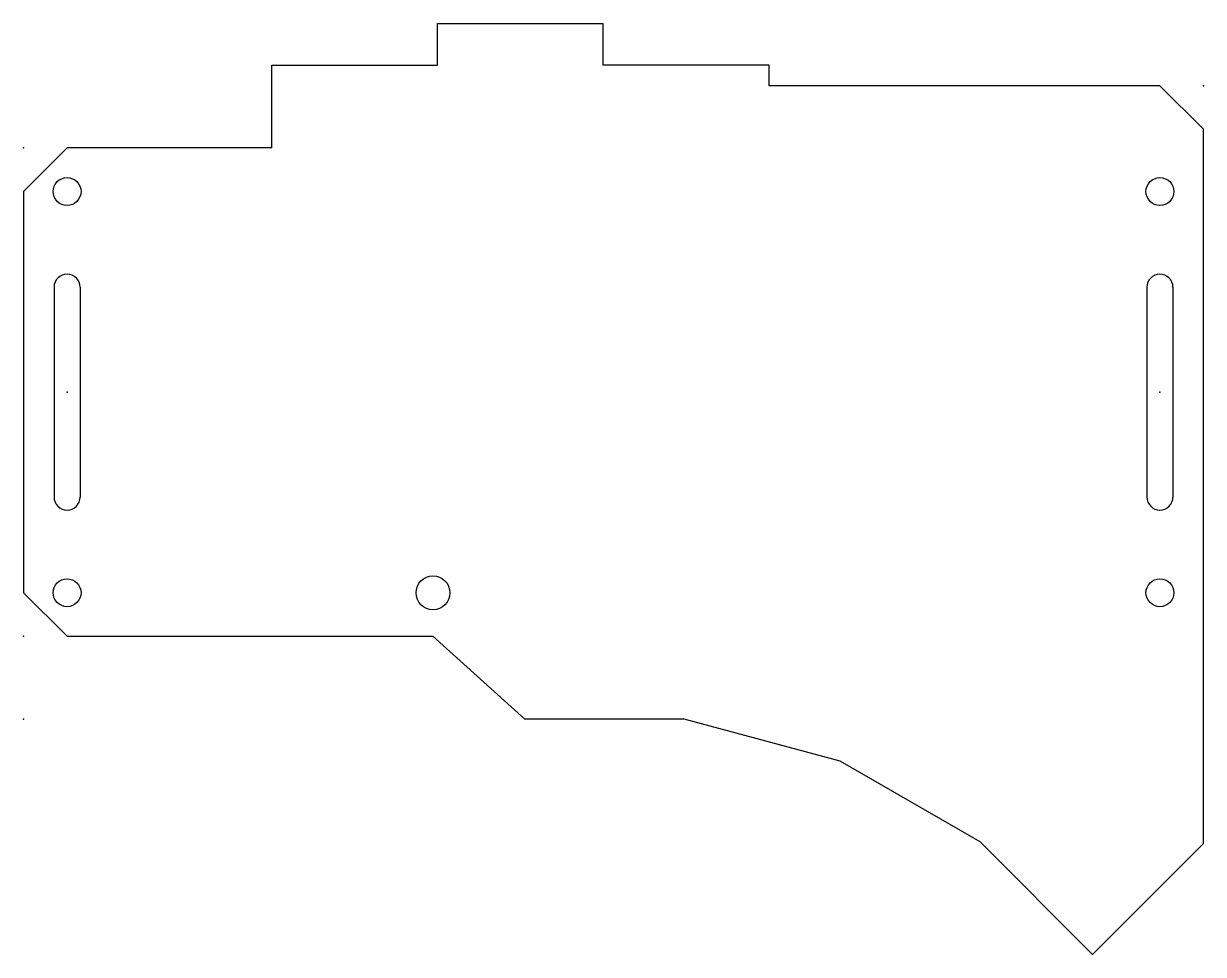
# Model space of a CAD drawing. Header units: millimetres. Extents: x 10 to 145, y 1 to 108.
import ezdxf

# ---------------------------------------------------------------- set-up
doc = ezdxf.new("R2010")
doc.units = ezdxf.units.MM
doc.header["$PDSIZE"] = -1

msp = doc.modelspace()

# ---------------------------------------------------------------- linework, layer by layer
at = {"color": 7, "linetype": 'Continuous'}
for p, q in [((57.24, 107.86), (76.29, 107.86)), ((57.24, 103.1), (57.24, 107.86)), ((76.29, 103.1), (76.29, 107.86)), ((38.19, 93.57), (38.19, 103.1)), ((38.19, 103.1), (57.24, 103.1)), ((95.34, 103.1), (76.29, 103.1)), ((95.34, 100.72), (95.34, 103.1)), ((140.26, 100.72), (95.34, 100.72)), ((145.26, 95.72), (140.26, 100.72)), ((145.26, 13.65), (145.26, 95.72)), ((14.67, 93.57), (9.67, 88.57)), ((38.19, 93.57), (14.67, 93.57)), ((9.67, 88.57), (9.67, 42.47)), ((13.17, 77.57), (13.17, 53.47)), ((16.17, 77.57), (16.17, 53.47)), ((138.76, 77.57), (138.76, 53.47)), ((141.76, 77.57), (141.76, 53.47)), ((9.67, 42.47), (14.67, 37.47)), ((14.67, 37.47), (56.72, 37.47)), ((56.72, 37.47), (67.29, 27.95)), ((85.59, 27.95), (67.29, 27.95)), ((103.52, 23.14), (85.59, 27.95)), ((119.6, 13.86), (103.52, 23.14)), ((132.53, 0.93), (119.6, 13.86)), ((145.26, 13.65), (132.53, 0.93))]:
    msp.add_line(p, q, dxfattribs=at)
for centre, radius in [((14.67, 88.57), 1.6), ((140.26, 88.57), 1.6), ((14.67, 42.47), 1.6), ((56.72, 42.47), 1.95), ((140.26, 42.47), 1.6)]:
    msp.add_circle(centre, radius, dxfattribs=at)
for centre, start, end in [((14.67, 77.57), 0, 180), ((140.26, 77.57), 0, 180), ((14.67, 53.47), 180, 0), ((140.26, 53.47), 180, 0)]:
    msp.add_arc(centre, 1.5, start, end, dxfattribs=at)
for p in [(145.26, 100.72), (9.67, 93.57), (14.67, 65.52), (140.26, 65.52), (9.67, 37.47), (9.67, 27.95)]:
    msp.add_point(p, dxfattribs=at)

doc.saveas('drawing.dxf')
